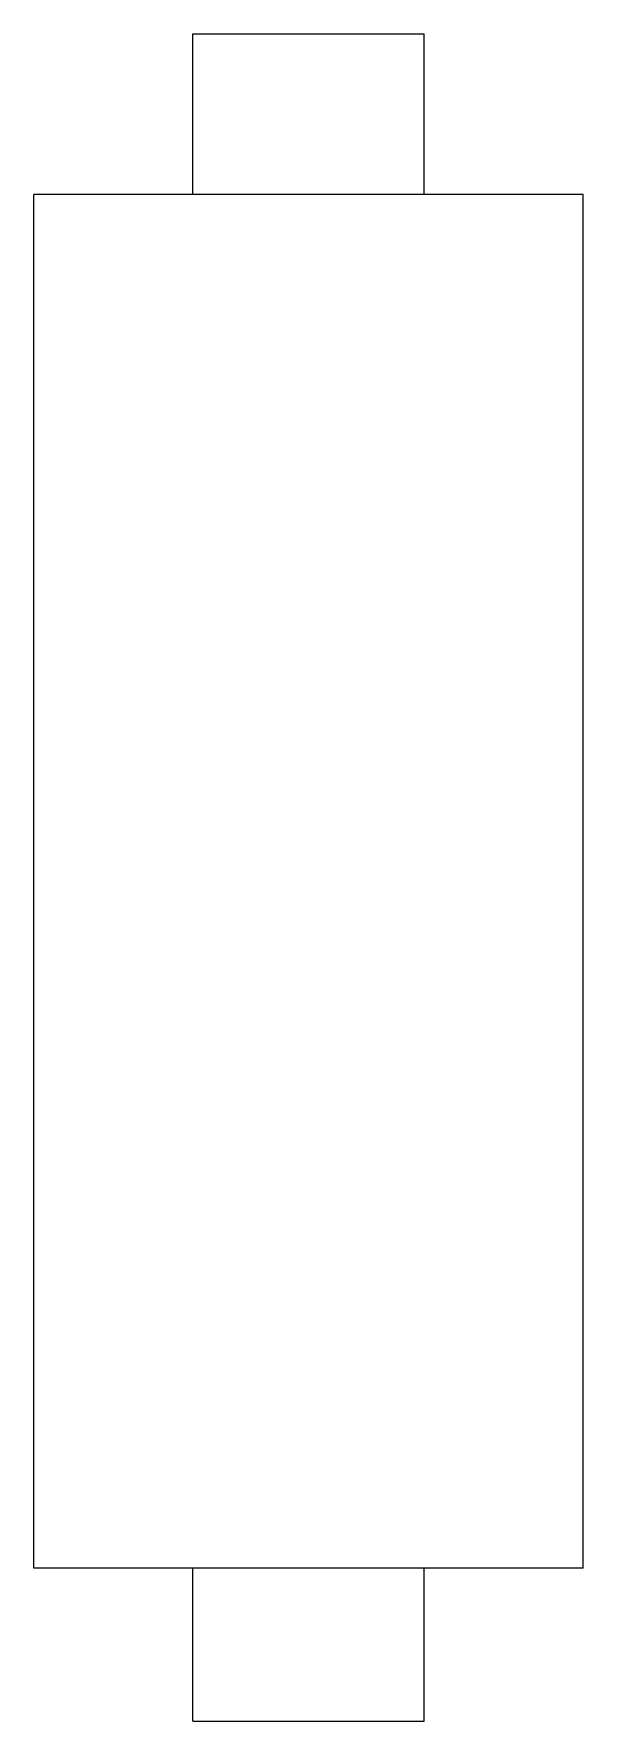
# Model space of a CAD drawing. Header units: metres. Extents: x -14 to 0, y -43 to 0.
import ezdxf

# ---------------------------------------------------------------- set-up
doc = ezdxf.new("R2010")
doc.units = ezdxf.units.M

msp = doc.modelspace()

# ---------------------------------------------------------------- linework, layer by layer
for points in [[(-9.95, -4.1), (-9.95, -4.018), (-9.95, -3.936), (-9.95, -3.854), (-9.95, -3.772), (-9.95, -3.69), (-9.95, -3.608), (-9.95, -3.526), (-9.95, -3.444), (-9.95, -3.362), (-9.95, -3.28), (-9.95, -3.198), (-9.95, -3.116), (-9.95, -3.034), (-9.95, -2.952), (-9.95, -2.87), (-9.95, -2.788), (-9.95, -2.706), (-9.95, -2.624), (-9.95, -2.542), (-9.95, -2.46), (-9.95, -2.378), (-9.95, -2.296), (-9.95, -2.214), (-9.95, -2.132), (-9.95, -2.05), (-9.95, -1.968), (-9.95, -1.886), (-9.95, -1.804), (-9.95, -1.722), (-9.95, -1.64), (-9.95, -1.558), (-9.95, -1.476), (-9.95, -1.394), (-9.95, -1.312), (-9.95, -1.23), (-9.95, -1.148), (-9.95, -1.066), (-9.95, -0.984), (-9.95, -0.902), (-9.95, -0.82), (-9.95, -0.738), (-9.95, -0.656), (-9.95, -0.574), (-9.95, -0.492), (-9.95, -0.41), (-9.95, -0.328), (-9.95, -0.246), (-9.95, -0.164), (-9.95, -0.082), (-9.95, 0)], [(-9.95, 0), (-9.929, 0), (-9.909, 0), (-9.888, 0), (-9.85, 0), (-9.789, 0), (-9.728, 0), (-9.667, 0), (-9.574, 0), (-9.475, 0), (-9.377, 0), (-9.269, 0), (-9.138, 0), (-9.007, 0), (-8.877, 0), (-8.727, 0), (-8.571, 0), (-8.414, 0), (-8.255, 0), (-8.08, 0), (-7.906, 0), (-7.731, 0), (-7.551, 0), (-7.368, 0), (-7.184, 0), (-7, 0), (-6.816, 0), (-6.632, 0), (-6.449, 0), (-6.269, 0), (-6.094, 0), (-5.92, 0), (-5.745, 0), (-5.586, 0), (-5.429, 0), (-5.273, 0), (-5.123, 0), (-4.993, 0), (-4.862, 0), (-4.731, 0), (-4.623, 0), (-4.525, 0), (-4.426, 0), (-4.333, 0), (-4.272, 0), (-4.211, 0), (-4.15, 0), (-4.112, 0), (-4.091, 0), (-4.071, 0), (-4.05, 0)], [(-4.05, -4.1), (-4.05, -4.018), (-4.05, -3.936), (-4.05, -3.854), (-4.05, -3.772), (-4.05, -3.69), (-4.05, -3.608), (-4.05, -3.526), (-4.05, -3.444), (-4.05, -3.362), (-4.05, -3.28), (-4.05, -3.198), (-4.05, -3.116), (-4.05, -3.034), (-4.05, -2.952), (-4.05, -2.87), (-4.05, -2.788), (-4.05, -2.706), (-4.05, -2.624), (-4.05, -2.542), (-4.05, -2.46), (-4.05, -2.378), (-4.05, -2.296), (-4.05, -2.214), (-4.05, -2.132), (-4.05, -2.05), (-4.05, -1.968), (-4.05, -1.886), (-4.05, -1.804), (-4.05, -1.722), (-4.05, -1.64), (-4.05, -1.558), (-4.05, -1.476), (-4.05, -1.394), (-4.05, -1.312), (-4.05, -1.23), (-4.05, -1.148), (-4.05, -1.066), (-4.05, -0.984), (-4.05, -0.902), (-4.05, -0.82), (-4.05, -0.738), (-4.05, -0.656), (-4.05, -0.574), (-4.05, -0.492), (-4.05, -0.41), (-4.05, -0.328), (-4.05, -0.246), (-4.05, -0.164), (-4.05, -0.082), (-4.05, 0)], [(-14, -39.1), (-14, -38.4), (-14, -37.7), (-14, -37), (-14, -36.3), (-14, -35.6), (-14, -34.9), (-14, -34.2), (-14, -33.5), (-14, -32.8), (-14, -32.1), (-14, -31.4), (-14, -30.7), (-14, -30), (-14, -29.3), (-14, -28.6), (-14, -27.9), (-14, -27.2), (-14, -26.5), (-14, -25.8), (-14, -25.1), (-14, -24.4), (-14, -23.7), (-14, -23), (-14, -22.3), (-14, -21.6), (-14, -20.9), (-14, -20.2), (-14, -19.5), (-14, -18.8), (-14, -18.1), (-14, -17.4), (-14, -16.7), (-14, -16), (-14, -15.3), (-14, -14.6), (-14, -13.9), (-14, -13.2), (-14, -12.5), (-14, -11.8), (-14, -11.1), (-14, -10.4), (-14, -9.7), (-14, -9), (-14, -8.3), (-14, -7.6), (-14, -6.9), (-14, -6.2), (-14, -5.5), (-14, -4.8), (-14, -4.1)], [(0, -4.1), (-0.049, -4.1), (-0.098, -4.1), (-0.147, -4.1), (-0.238, -4.1), (-0.383, -4.1), (-0.528, -4.1), (-0.673, -4.1), (-0.893, -4.1), (-1.127, -4.1), (-1.36, -4.1), (-1.616, -4.1), (-1.926, -4.1), (-2.237, -4.1), (-2.547, -4.1), (-2.901, -4.1), (-3.273, -4.1), (-3.644, -4.1), (-4.022, -4.1), (-4.436, -4.1), (-4.851, -4.1), (-5.265, -4.1), (-5.692, -4.1), (-6.128, -4.1), (-6.564, -4.1), (-7, -4.1), (-7.436, -4.1), (-7.872, -4.1), (-8.308, -4.1), (-8.735, -4.1), (-9.149, -4.1), (-9.564, -4.1), (-9.978, -4.1), (-10.356, -4.1), (-10.727, -4.1), (-11.099, -4.1), (-11.453, -4.1), (-11.763, -4.1), (-12.074, -4.1), (-12.384, -4.1), (-12.64, -4.1), (-12.873, -4.1), (-13.107, -4.1), (-13.327, -4.1), (-13.472, -4.1), (-13.617, -4.1), (-13.762, -4.1), (-13.853, -4.1), (-13.902, -4.1), (-13.951, -4.1), (-14, -4.1)], [(0, -39.1), (0, -38.4), (0, -37.7), (0, -37), (0, -36.3), (0, -35.6), (0, -34.9), (0, -34.2), (0, -33.5), (0, -32.8), (0, -32.1), (0, -31.4), (0, -30.7), (0, -30), (0, -29.3), (0, -28.6), (0, -27.9), (0, -27.2), (0, -26.5), (0, -25.8), (0, -25.1), (0, -24.4), (0, -23.7), (0, -23), (0, -22.3), (0, -21.6), (0, -20.9), (0, -20.2), (0, -19.5), (0, -18.8), (0, -18.1), (0, -17.4), (0, -16.7), (0, -16), (0, -15.3), (0, -14.6), (0, -13.9), (0, -13.2), (0, -12.5), (0, -11.8), (0, -11.1), (0, -10.4), (0, -9.7), (0, -9), (0, -8.3), (0, -7.6), (0, -6.9), (0, -6.2), (0, -5.5), (0, -4.8), (0, -4.1)], [(0, -39.1), (-0.049, -39.1), (-0.098, -39.1), (-0.147, -39.1), (-0.238, -39.1), (-0.383, -39.1), (-0.528, -39.1), (-0.673, -39.1), (-0.893, -39.1), (-1.127, -39.1), (-1.36, -39.1), (-1.616, -39.1), (-1.926, -39.1), (-2.237, -39.1), (-2.547, -39.1), (-2.901, -39.1), (-3.273, -39.1), (-3.644, -39.1), (-4.022, -39.1), (-4.436, -39.1), (-4.851, -39.1), (-5.265, -39.1), (-5.692, -39.1), (-6.128, -39.1), (-6.564, -39.1), (-7, -39.1), (-7.436, -39.1), (-7.872, -39.1), (-8.308, -39.1), (-8.735, -39.1), (-9.149, -39.1), (-9.564, -39.1), (-9.978, -39.1), (-10.356, -39.1), (-10.727, -39.1), (-11.099, -39.1), (-11.453, -39.1), (-11.763, -39.1), (-12.074, -39.1), (-12.384, -39.1), (-12.64, -39.1), (-12.873, -39.1), (-13.107, -39.1), (-13.327, -39.1), (-13.472, -39.1), (-13.617, -39.1), (-13.762, -39.1), (-13.853, -39.1), (-13.902, -39.1), (-13.951, -39.1), (-14, -39.1)], [(-9.95, -43), (-9.95, -42.922), (-9.95, -42.844), (-9.95, -42.766), (-9.95, -42.688), (-9.95, -42.61), (-9.95, -42.532), (-9.95, -42.454), (-9.95, -42.376), (-9.95, -42.298), (-9.95, -42.22), (-9.95, -42.142), (-9.95, -42.064), (-9.95, -41.986), (-9.95, -41.908), (-9.95, -41.83), (-9.95, -41.752), (-9.95, -41.674), (-9.95, -41.596), (-9.95, -41.518), (-9.95, -41.44), (-9.95, -41.362), (-9.95, -41.284), (-9.95, -41.206), (-9.95, -41.128), (-9.95, -41.05), (-9.95, -40.972), (-9.95, -40.894), (-9.95, -40.816), (-9.95, -40.738), (-9.95, -40.66), (-9.95, -40.582), (-9.95, -40.504), (-9.95, -40.426), (-9.95, -40.348), (-9.95, -40.27), (-9.95, -40.192), (-9.95, -40.114), (-9.95, -40.036), (-9.95, -39.958), (-9.95, -39.88), (-9.95, -39.802), (-9.95, -39.724), (-9.95, -39.646), (-9.95, -39.568), (-9.95, -39.49), (-9.95, -39.412), (-9.95, -39.334), (-9.95, -39.256), (-9.95, -39.178), (-9.95, -39.1)], [(-4.05, -43), (-4.05, -42.922), (-4.05, -42.844), (-4.05, -42.766), (-4.05, -42.688), (-4.05, -42.61), (-4.05, -42.532), (-4.05, -42.454), (-4.05, -42.376), (-4.05, -42.298), (-4.05, -42.22), (-4.05, -42.142), (-4.05, -42.064), (-4.05, -41.986), (-4.05, -41.908), (-4.05, -41.83), (-4.05, -41.752), (-4.05, -41.674), (-4.05, -41.596), (-4.05, -41.518), (-4.05, -41.44), (-4.05, -41.362), (-4.05, -41.284), (-4.05, -41.206), (-4.05, -41.128), (-4.05, -41.05), (-4.05, -40.972), (-4.05, -40.894), (-4.05, -40.816), (-4.05, -40.738), (-4.05, -40.66), (-4.05, -40.582), (-4.05, -40.504), (-4.05, -40.426), (-4.05, -40.348), (-4.05, -40.27), (-4.05, -40.192), (-4.05, -40.114), (-4.05, -40.036), (-4.05, -39.958), (-4.05, -39.88), (-4.05, -39.802), (-4.05, -39.724), (-4.05, -39.646), (-4.05, -39.568), (-4.05, -39.49), (-4.05, -39.412), (-4.05, -39.334), (-4.05, -39.256), (-4.05, -39.178), (-4.05, -39.1)], [(-9.95, -43), (-9.929, -43), (-9.909, -43), (-9.888, -43), (-9.85, -43), (-9.789, -43), (-9.728, -43), (-9.667, -43), (-9.574, -43), (-9.475, -43), (-9.377, -43), (-9.269, -43), (-9.138, -43), (-9.007, -43), (-8.877, -43), (-8.727, -43), (-8.571, -43), (-8.414, -43), (-8.255, -43), (-8.08, -43), (-7.906, -43), (-7.731, -43), (-7.551, -43), (-7.368, -43), (-7.184, -43), (-7, -43), (-6.816, -43), (-6.632, -43), (-6.449, -43), (-6.269, -43), (-6.094, -43), (-5.92, -43), (-5.745, -43), (-5.586, -43), (-5.429, -43), (-5.273, -43), (-5.123, -43), (-4.993, -43), (-4.862, -43), (-4.731, -43), (-4.623, -43), (-4.525, -43), (-4.426, -43), (-4.333, -43), (-4.272, -43), (-4.211, -43), (-4.15, -43), (-4.112, -43), (-4.091, -43), (-4.071, -43), (-4.05, -43)]]:
    msp.add_lwpolyline(points)

doc.saveas('drawing.dxf')
